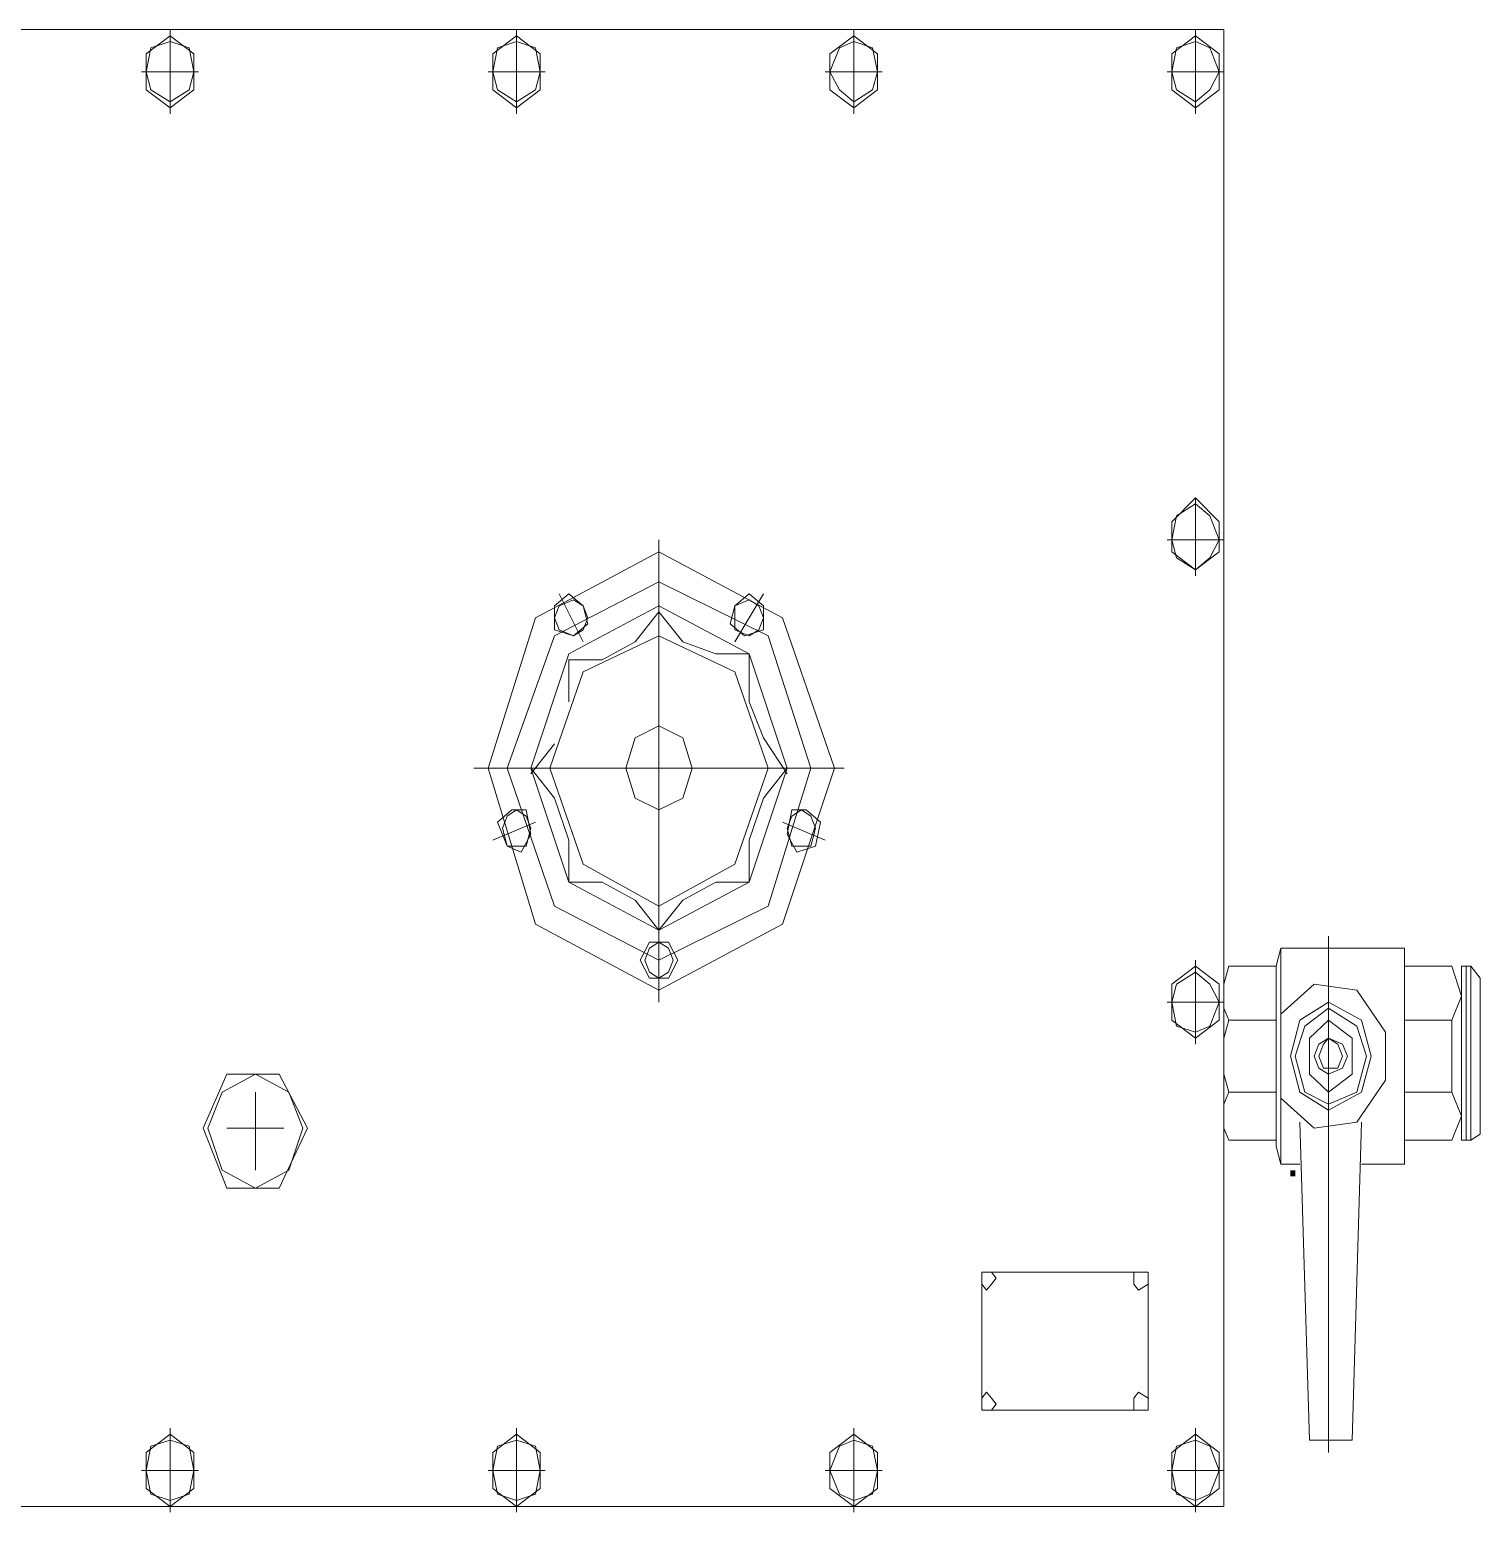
# Model space of a CAD drawing. Header units: inches. Extents: x 2435 to 7572, y 377 to 2555.
# Drawn here: x 4226.3 to 4481.6, y 2289.6 to 2550.6 of the extents above; entities that cross this region are included whole.
import ezdxf

# ---------------------------------------------------------------- set-up
doc = ezdxf.new("R2010")
doc.units = ezdxf.units.IN
doc.header["$MEASUREMENT"] = 0

msp = doc.modelspace()

# ---------------------------------------------------------------- hatches: boundary and pattern name
at = {"transparency": 33554559}
msp.add_hatch(color=256, dxfattribs=at).paths.add_polyline_path([(4448.98, 2348.78), (4448.14, 2348.78), (4448.14, 2349.84), (4448.98, 2349.84)])

# ---------------------------------------------------------------- linework, layer by layer
at = {"lineweight": 5}
for p, q in [((4065.49, 2550.62), (4436.44, 2550.62)), ((4250.97, 2535.83), (4250.97, 2550.62)), ((4311.96, 2535.83), (4311.96, 2550.62)), ((4371.28, 2535.83), (4371.28, 2550.62)), ((4431.43, 2535.83), (4431.43, 2550.62)), ((4436.44, 2550.62), (4436.44, 2290.66)), ((4436.44, 2550.62), (4436.44, 2550.62)), ((4246.79, 2546.39), (4250.97, 2549.56)), ((4247.62, 2547.45), (4250.97, 2548.51)), ((4250.97, 2549.56), (4255.14, 2546.39)), ((4250.97, 2548.51), (4254.31, 2547.45)), ((4307.78, 2546.39), (4311.96, 2549.56)), ((4308.61, 2547.45), (4311.96, 2548.51)), ((4311.96, 2549.56), (4316.13, 2546.39)), ((4311.96, 2548.51), (4315.3, 2547.45)), ((4367.1, 2546.39), (4371.28, 2549.56)), ((4368.77, 2547.45), (4371.28, 2548.51)), ((4371.28, 2549.56), (4375.45, 2546.39)), ((4371.28, 2548.51), (4374.62, 2547.45)), ((4427.25, 2546.39), (4431.43, 2549.56)), ((4428.09, 2547.45), (4431.43, 2548.51)), ((4431.43, 2549.56), (4435.61, 2546.39)), ((4431.43, 2548.51), (4433.94, 2547.45)), ((4246.79, 2543.22), (4247.62, 2547.45)), ((4246.79, 2540.05), (4246.79, 2546.39)), ((4254.31, 2547.45), (4255.14, 2543.22)), ((4255.14, 2546.39), (4255.14, 2540.05)), ((4307.78, 2543.22), (4308.61, 2547.45)), ((4307.78, 2540.05), (4307.78, 2546.39)), ((4315.3, 2547.45), (4316.13, 2543.22)), ((4316.13, 2546.39), (4316.13, 2540.05)), ((4367.1, 2543.22), (4368.77, 2547.45)), ((4367.1, 2540.05), (4367.1, 2546.39)), ((4374.62, 2547.45), (4375.45, 2543.22)), ((4375.45, 2546.39), (4375.45, 2540.05)), ((4427.25, 2543.22), (4428.09, 2547.45)), ((4427.25, 2540.05), (4427.25, 2546.39)), ((4433.94, 2547.45), (4435.61, 2543.22)), ((4435.61, 2546.39), (4435.61, 2540.05)), ((4255.98, 2543.22), (4245.95, 2543.22)), ((4247.62, 2540.05), (4246.79, 2543.22)), ((4255.14, 2543.22), (4254.31, 2540.05)), ((4316.97, 2543.22), (4306.94, 2543.22)), ((4308.61, 2540.05), (4307.78, 2543.22)), ((4316.13, 2543.22), (4315.3, 2540.05)), ((4376.29, 2543.22), (4366.26, 2543.22)), ((4368.77, 2540.05), (4367.1, 2543.22)), ((4375.45, 2543.22), (4374.62, 2540.05)), ((4436.44, 2543.22), (4426.42, 2543.22)), ((4428.09, 2540.05), (4427.25, 2543.22)), ((4435.61, 2543.22), (4433.94, 2540.05)), ((4250.97, 2536.88), (4246.79, 2540.05)), ((4250.97, 2537.94), (4247.62, 2540.05)), ((4254.31, 2540.05), (4250.97, 2537.94)), ((4255.14, 2540.05), (4250.97, 2536.88)), ((4311.96, 2536.88), (4307.78, 2540.05)), ((4311.96, 2537.94), (4308.61, 2540.05)), ((4315.3, 2540.05), (4311.96, 2537.94)), ((4316.13, 2540.05), (4311.96, 2536.88)), ((4371.28, 2536.88), (4367.1, 2540.05)), ((4371.28, 2537.94), (4368.77, 2540.05)), ((4374.62, 2540.05), (4371.28, 2537.94)), ((4375.45, 2540.05), (4371.28, 2536.88)), ((4431.43, 2536.88), (4427.25, 2540.05)), ((4431.43, 2537.94), (4428.09, 2540.05)), ((4435.61, 2540.05), (4431.43, 2536.88)), ((4433.94, 2540.05), (4431.43, 2537.94)), ((4427.25, 2463.97), (4431.43, 2468.2)), ((4428.09, 2465.03), (4431.43, 2467.14)), ((4431.43, 2468.2), (4435.61, 2463.97)), ((4431.43, 2454.46), (4431.43, 2468.2)), ((4431.43, 2467.14), (4433.94, 2465.03)), ((4427.25, 2460.8), (4428.09, 2465.03)), ((4433.94, 2465.03), (4435.61, 2460.8)), ((4427.25, 2458.68), (4427.25, 2463.97)), ((4435.61, 2463.97), (4435.61, 2458.68)), ((4337.02, 2460.8), (4337.02, 2379.43)), ((4436.44, 2460.8), (4426.42, 2460.8)), ((4428.09, 2457.63), (4427.25, 2460.8)), ((4435.61, 2460.8), (4433.94, 2457.63)), ((4315.3, 2447.06), (4337.02, 2458.68)), ((4337.02, 2458.68), (4358.74, 2447.06)), ((4431.43, 2455.51), (4427.25, 2458.68)), ((4431.43, 2455.51), (4428.09, 2457.63)), ((4435.61, 2458.68), (4431.43, 2455.51)), ((4433.94, 2457.63), (4431.43, 2455.51)), ((4436.44, 2457.63), (4436.44, 2382.6)), ((4318.64, 2443.89), (4337.02, 2453.4)), ((4318.64, 2449.17), (4321.15, 2451.29)), ((4323.65, 2442.83), (4319.48, 2451.29)), ((4321.15, 2451.29), (4323.65, 2449.17)), ((4337.02, 2453.4), (4356.24, 2443.89)), ((4355.4, 2451.29), (4350.39, 2442.83)), ((4350.39, 2449.17), (4352.9, 2451.29)), ((4352.9, 2451.29), (4355.4, 2449.17)), ((4318.64, 2447.06), (4319.48, 2449.17)), ((4318.64, 2444.95), (4318.64, 2449.17)), ((4319.48, 2449.17), (4321.98, 2450.23)), ((4321.15, 2440.72), (4337.02, 2449.17)), ((4321.98, 2450.23), (4323.65, 2449.17)), ((4323.65, 2449.17), (4324.49, 2447.06)), ((4323.65, 2449.17), (4324.49, 2446)), ((4337.02, 2449.17), (4352.9, 2440.72)), ((4349.55, 2446), (4350.39, 2449.17)), ((4350.39, 2449.17), (4352.9, 2450.23)), ((4350.39, 2447.06), (4350.39, 2449.17)), ((4352.9, 2450.23), (4354.57, 2449.17)), ((4354.57, 2449.17), (4355.4, 2447.06)), ((4355.4, 2449.17), (4355.4, 2444.95)), ((4306.94, 2420.64), (4315.3, 2447.06)), ((4319.48, 2444.95), (4318.64, 2447.06)), ((4324.49, 2446), (4321.98, 2443.89)), ((4324.49, 2447.06), (4323.65, 2444.95)), ((4332.84, 2442.83), (4337.02, 2448.12)), ((4337.02, 2448.12), (4341.2, 2442.83)), ((4352.06, 2443.89), (4349.55, 2446)), ((4350.39, 2444.95), (4350.39, 2447.06)), ((4355.4, 2447.06), (4354.57, 2444.95)), ((4358.74, 2447.06), (4367.93, 2420.64)), ((4310.29, 2420.64), (4318.64, 2443.89)), ((4321.98, 2443.89), (4318.64, 2444.95)), ((4321.98, 2443.89), (4319.48, 2444.95)), ((4323.65, 2444.95), (4321.98, 2443.89)), ((4323.65, 2437.55), (4337.02, 2443.89)), ((4337.02, 2443.89), (4350.39, 2437.55)), ((4352.9, 2443.89), (4350.39, 2444.95)), ((4355.4, 2444.95), (4352.06, 2443.89)), ((4354.57, 2444.95), (4352.9, 2443.89)), ((4356.24, 2443.89), (4363.76, 2420.64)), ((4314.46, 2420.64), (4321.15, 2440.72)), ((4327, 2439.66), (4332.84, 2442.83)), ((4341.2, 2442.83), (4347.05, 2440.72)), ((4347.05, 2440.72), (4352.9, 2440.72)), ((4352.9, 2440.72), (4359.58, 2420.64)), ((4352.9, 2440.72), (4352.9, 2432.27)), ((4321.15, 2432.27), (4321.15, 2439.66)), ((4321.15, 2439.66), (4327, 2439.66)), ((4317.8, 2420.64), (4323.65, 2437.55)), ((4350.39, 2437.55), (4356.24, 2420.64)), ((4352.9, 2432.27), (4355.4, 2425.93)), ((4332.84, 2425.93), (4337.02, 2428.04)), ((4337.02, 2428.04), (4341.2, 2425.93)), ((4318.64, 2424.87), (4314.46, 2419.59)), ((4331.17, 2420.64), (4332.84, 2425.93)), ((4341.2, 2425.93), (4342.87, 2420.64)), ((4355.4, 2425.93), (4359.58, 2419.59)), ((4304.44, 2420.64), (4369.61, 2420.64)), ((4315.3, 2393.17), (4306.94, 2420.64)), ((4318.64, 2396.34), (4310.29, 2420.64)), ((4321.15, 2400.56), (4314.46, 2420.64)), ((4314.46, 2420.64), (4318.64, 2415.36)), ((4323.65, 2403.73), (4317.8, 2420.64)), ((4332.84, 2415.36), (4331.17, 2420.64)), ((4342.87, 2420.64), (4341.2, 2415.36)), ((4356.24, 2420.64), (4350.39, 2403.73)), ((4359.58, 2420.64), (4352.9, 2400.56)), ((4355.4, 2415.36), (4359.58, 2420.64)), ((4363.76, 2420.64), (4356.24, 2396.34)), ((4367.93, 2420.64), (4358.74, 2393.17)), ((4318.64, 2415.36), (4321.15, 2407.96)), ((4337.02, 2413.25), (4332.84, 2415.36)), ((4341.2, 2415.36), (4337.02, 2413.25)), ((4352.9, 2407.96), (4355.4, 2415.36)), ((4308.61, 2411.13), (4311.12, 2413.25)), ((4309.45, 2410.07), (4310.29, 2412.19)), ((4310.29, 2412.19), (4311.96, 2413.25)), ((4311.12, 2413.25), (4313.63, 2413.25)), ((4311.96, 2413.25), (4313.63, 2412.19)), ((4313.63, 2413.25), (4314.46, 2409.02)), ((4313.63, 2412.19), (4314.46, 2410.07)), ((4359.58, 2409.02), (4360.41, 2413.25)), ((4359.58, 2410.07), (4360.41, 2412.19)), ((4360.41, 2412.19), (4362.09, 2413.25)), ((4360.41, 2413.25), (4362.92, 2413.25)), ((4362.09, 2413.25), (4363.76, 2412.19)), ((4362.92, 2413.25), (4365.43, 2411.13)), ((4363.76, 2412.19), (4364.59, 2410.07)), ((4307.78, 2407.96), (4315.3, 2411.13)), ((4310.29, 2406.9), (4308.61, 2411.13)), ((4310.29, 2406.9), (4309.45, 2410.07)), ((4314.46, 2410.07), (4313.63, 2406.9)), ((4366.26, 2407.96), (4358.74, 2411.13)), ((4360.41, 2406.9), (4359.58, 2410.07)), ((4364.59, 2410.07), (4363.76, 2406.9)), ((4365.43, 2411.13), (4364.59, 2406.9)), ((4313.63, 2406.9), (4310.29, 2406.9)), ((4312.79, 2405.85), (4310.29, 2406.9)), ((4314.46, 2409.02), (4312.79, 2405.85)), ((4321.15, 2407.96), (4321.15, 2400.56)), ((4352.9, 2400.56), (4352.9, 2407.96)), ((4361.25, 2405.85), (4359.58, 2409.02)), ((4363.76, 2406.9), (4360.41, 2406.9)), ((4364.59, 2406.9), (4361.25, 2405.85)), ((4337.02, 2396.34), (4323.65, 2403.73)), ((4350.39, 2403.73), (4337.02, 2396.34)), ((4337.02, 2392.11), (4321.15, 2400.56)), ((4321.15, 2400.56), (4327, 2400.56)), ((4327, 2400.56), (4332.84, 2397.39)), ((4352.9, 2400.56), (4337.02, 2392.11)), ((4341.2, 2397.39), (4347.05, 2400.56)), ((4347.05, 2400.56), (4352.9, 2400.56)), ((4337.02, 2386.83), (4318.64, 2396.34)), ((4332.84, 2397.39), (4337.02, 2392.11)), ((4337.02, 2392.11), (4341.2, 2397.39)), ((4356.24, 2396.34), (4337.02, 2386.83)), ((4337.02, 2381.54), (4315.3, 2393.17)), ((4358.74, 2393.17), (4337.02, 2381.54)), ((4454.83, 2300.17), (4454.83, 2391.05)), ((4333.68, 2386.83), (4335.35, 2390)), ((4334.51, 2386.83), (4335.35, 2388.94)), ((4335.35, 2388.94), (4337.02, 2390)), ((4335.35, 2390), (4338.69, 2390)), ((4337.02, 2390), (4338.69, 2388.94)), ((4338.69, 2390), (4340.36, 2386.83)), ((4338.69, 2388.94), (4339.53, 2386.83)), ((4445.64, 2385.77), (4446.47, 2388.94)), ((4446.47, 2388.94), (4446.47, 2350.9)), ((4446.47, 2388.94), (4468.19, 2388.94)), ((4468.19, 2350.9), (4468.19, 2388.94)), ((4468.19, 2388.94), (4468.19, 2385.77)), ((4335.35, 2383.66), (4333.68, 2386.83)), ((4335.35, 2384.71), (4334.51, 2386.83)), ((4339.53, 2386.83), (4338.69, 2384.71)), ((4340.36, 2386.83), (4338.69, 2383.66)), ((4427.25, 2382.6), (4431.43, 2385.77)), ((4431.43, 2372.03), (4431.43, 2386.83)), ((4431.43, 2385.77), (4435.61, 2382.6)), ((4436.44, 2382.6), (4437.28, 2385.77)), ((4437.28, 2385.77), (4445.64, 2385.77)), ((4445.64, 2385.77), (4445.64, 2354.07)), ((4468.19, 2385.77), (4476.55, 2385.77)), ((4468.19, 2354.07), (4468.19, 2385.77)), ((4476.55, 2385.77), (4478.22, 2380.49)), ((4478.22, 2355.12), (4478.22, 2385.77)), ((4478.22, 2385.77), (4479.05, 2385.77)), ((4479.05, 2385.77), (4479.89, 2385.77)), ((4479.05, 2355.12), (4479.05, 2385.77)), ((4479.89, 2385.77), (4481.56, 2383.66)), ((4479.89, 2385.77), (4479.89, 2355.12)), ((4337.02, 2383.66), (4335.35, 2384.71)), ((4338.69, 2383.66), (4335.35, 2383.66)), ((4338.69, 2384.71), (4337.02, 2383.66)), ((4428.09, 2382.6), (4431.43, 2384.71)), ((4431.43, 2384.71), (4433.94, 2382.6)), ((4481.56, 2383.66), (4481.56, 2356.18)), ((4427.25, 2379.43), (4428.09, 2382.6)), ((4427.25, 2376.26), (4427.25, 2382.6)), ((4433.94, 2382.6), (4435.61, 2379.43)), ((4435.61, 2382.6), (4435.61, 2376.26)), ((4446.47, 2377.32), (4452.32, 2382.6)), ((4452.32, 2382.6), (4459.84, 2381.54)), ((4459.84, 2381.54), (4464.85, 2374.15)), ((4478.22, 2380.49), (4476.55, 2376.26)), ((4478.22, 2380.49), (4478.22, 2359.35)), ((4436.44, 2379.43), (4426.42, 2379.43)), ((4428.09, 2375.2), (4427.25, 2379.43)), ((4435.61, 2379.43), (4433.94, 2375.2)), ((4437.28, 2376.26), (4436.44, 2378.37)), ((4449.81, 2376.26), (4454.83, 2379.43)), ((4450.65, 2375.2), (4454.83, 2378.37)), ((4454.83, 2379.43), (4460.67, 2376.26)), ((4454.83, 2378.37), (4459.84, 2375.2)), ((4431.43, 2373.09), (4427.25, 2376.26)), ((4435.61, 2376.26), (4431.43, 2373.09)), ((4436.44, 2373.09), (4437.28, 2376.26)), ((4437.28, 2376.26), (4445.64, 2376.26)), ((4448.14, 2369.92), (4449.81, 2376.26)), ((4451.48, 2373.09), (4454.83, 2376.26)), ((4454.83, 2376.26), (4459, 2373.09)), ((4460.67, 2376.26), (4462.34, 2369.92)), ((4476.55, 2376.26), (4468.19, 2376.26)), ((4476.55, 2376.26), (4476.55, 2363.58)), ((4431.43, 2374.15), (4428.09, 2375.2)), ((4433.94, 2375.2), (4431.43, 2374.15)), ((4448.98, 2369.92), (4450.65, 2375.2)), ((4451.48, 2366.75), (4451.48, 2373.09)), ((4453.15, 2372.03), (4454.83, 2373.09)), ((4453.99, 2372.03), (4454.83, 2373.09)), ((4454.83, 2373.09), (4457.33, 2372.03)), ((4454.83, 2373.09), (4456.5, 2372.03)), ((4459, 2373.09), (4459, 2366.75)), ((4459.84, 2375.2), (4461.51, 2369.92)), ((4464.85, 2374.15), (4464.85, 2365.69)), ((4452.32, 2369.92), (4453.15, 2372.03)), ((4453.15, 2369.92), (4453.99, 2372.03)), ((4456.5, 2372.03), (4457.33, 2369.92)), ((4457.33, 2372.03), (4458.17, 2369.92)), ((4449.81, 2363.58), (4448.14, 2369.92)), ((4450.65, 2363.58), (4448.98, 2369.92)), ((4453.15, 2367.81), (4452.32, 2369.92)), ((4453.99, 2367.81), (4453.15, 2369.92)), ((4454.83, 2366.75), (4453.15, 2367.81)), ((4456.5, 2367.81), (4453.99, 2367.81)), ((4457.33, 2367.81), (4454.83, 2366.75)), ((4457.33, 2369.92), (4456.5, 2367.81)), ((4458.17, 2369.92), (4457.33, 2367.81)), ((4461.51, 2369.92), (4459.84, 2363.58)), ((4462.34, 2369.92), (4460.67, 2363.58)), ((4256.81, 2357.24), (4260.99, 2366.75)), ((4260.16, 2363.58), (4266, 2366.75)), ((4260.99, 2366.75), (4270.18, 2366.75)), ((4266, 2366.75), (4271.85, 2363.58)), ((4270.18, 2366.75), (4275.19, 2357.24)), ((4436.44, 2366.75), (4437.28, 2363.58)), ((4454.83, 2363.58), (4451.48, 2366.75)), ((4459, 2366.75), (4454.83, 2363.58)), ((4464.85, 2365.69), (4459.84, 2358.29)), ((4257.65, 2357.24), (4260.16, 2363.58)), ((4266, 2349.84), (4266, 2363.58)), ((4271.85, 2363.58), (4274.36, 2357.24)), ((4436.44, 2361.46), (4437.28, 2363.58)), ((4437.28, 2363.58), (4445.64, 2363.58)), ((4452.32, 2357.24), (4446.47, 2362.52)), ((4454.83, 2360.41), (4449.81, 2363.58)), ((4454.83, 2361.46), (4450.65, 2363.58)), ((4460.67, 2363.58), (4454.83, 2360.41)), ((4459.84, 2363.58), (4454.83, 2361.46)), ((4476.55, 2363.58), (4468.19, 2363.58)), ((4478.22, 2359.35), (4476.55, 2363.58)), ((4260.99, 2346.67), (4256.81, 2357.24)), ((4260.16, 2349.84), (4257.65, 2357.24)), ((4271.02, 2357.24), (4260.99, 2357.24)), ((4275.19, 2357.24), (4270.18, 2346.67)), ((4274.36, 2357.24), (4271.85, 2349.84)), ((4436.44, 2357.24), (4437.28, 2355.12)), ((4449.81, 2358.29), (4451.48, 2302.29)), ((4459.84, 2358.29), (4452.32, 2357.24)), ((4459, 2302.29), (4460.67, 2358.29)), ((4476.55, 2355.12), (4478.22, 2359.35)), ((4437.28, 2355.12), (4445.64, 2355.12)), ((4468.19, 2355.12), (4476.55, 2355.12)), ((4479.05, 2355.12), (4478.22, 2355.12)), ((4479.89, 2355.12), (4479.05, 2355.12)), ((4481.56, 2356.18), (4479.89, 2355.12)), ((4445.64, 2354.07), (4446.47, 2350.9)), ((4468.19, 2350.9), (4468.19, 2354.07)), ((4266, 2346.67), (4260.16, 2349.84)), ((4271.85, 2349.84), (4266, 2346.67)), ((4446.47, 2350.9), (4449.81, 2350.9)), ((4460.67, 2350.9), (4468.19, 2350.9)), ((4270.18, 2346.67), (4260.99, 2346.67)), ((4393.83, 2307.57), (4393.83, 2331.88)), ((4393.83, 2331.88), (4423.08, 2331.88)), ((4393.83, 2330.82), (4393.83, 2331.88)), ((4393.83, 2331.88), (4395.51, 2331.88)), ((4395.51, 2331.88), (4396.34, 2330.82)), ((4420.57, 2330.82), (4420.57, 2331.88)), ((4420.57, 2331.88), (4423.08, 2331.88)), ((4423.08, 2331.88), (4423.08, 2307.57)), ((4423.08, 2331.88), (4423.08, 2329.76)), ((4393.83, 2329.76), (4393.83, 2330.82)), ((4394.67, 2328.71), (4393.83, 2329.76)), ((4395.51, 2329.76), (4394.67, 2328.71)), ((4396.34, 2330.82), (4395.51, 2329.76)), ((4420.57, 2329.76), (4420.57, 2330.82)), ((4421.41, 2328.71), (4420.57, 2329.76)), ((4423.08, 2329.76), (4421.41, 2328.71)), ((4393.83, 2309.68), (4394.67, 2310.74)), ((4394.67, 2310.74), (4395.51, 2309.68)), ((4420.57, 2309.68), (4421.41, 2310.74)), ((4421.41, 2310.74), (4423.08, 2309.68)), ((4393.83, 2308.63), (4393.83, 2309.68)), ((4393.83, 2307.57), (4393.83, 2308.63)), ((4423.08, 2307.57), (4393.83, 2307.57)), ((4395.51, 2307.57), (4393.83, 2307.57)), ((4395.51, 2309.68), (4396.34, 2308.63)), ((4396.34, 2308.63), (4395.51, 2307.57)), ((4420.57, 2308.63), (4420.57, 2309.68)), ((4420.57, 2307.57), (4420.57, 2308.63)), ((4423.08, 2307.57), (4420.57, 2307.57)), ((4423.08, 2309.68), (4423.08, 2307.57)), ((4246.79, 2300.17), (4250.97, 2303.34)), ((4247.62, 2301.23), (4250.97, 2302.29)), ((4250.97, 2289.61), (4250.97, 2304.4)), ((4250.97, 2303.34), (4255.14, 2300.17)), ((4250.97, 2302.29), (4254.31, 2301.23)), ((4307.78, 2300.17), (4311.96, 2303.34)), ((4308.61, 2301.23), (4311.96, 2302.29)), ((4311.96, 2289.61), (4311.96, 2304.4)), ((4311.96, 2303.34), (4316.13, 2300.17)), ((4311.96, 2302.29), (4315.3, 2301.23)), ((4367.1, 2300.17), (4371.28, 2303.34)), ((4368.77, 2301.23), (4371.28, 2302.29)), ((4371.28, 2289.61), (4371.28, 2304.4)), ((4371.28, 2303.34), (4375.45, 2300.17)), ((4371.28, 2302.29), (4374.62, 2301.23)), ((4427.25, 2300.17), (4431.43, 2303.34)), ((4428.09, 2301.23), (4431.43, 2302.29)), ((4431.43, 2289.61), (4431.43, 2304.4)), ((4431.43, 2303.34), (4435.61, 2300.17)), ((4431.43, 2302.29), (4433.94, 2301.23)), ((4451.48, 2302.29), (4459, 2302.29)), ((4246.79, 2297), (4247.62, 2301.23)), ((4246.79, 2293.83), (4246.79, 2300.17)), ((4254.31, 2301.23), (4255.14, 2297)), ((4255.14, 2300.17), (4255.14, 2293.83)), ((4307.78, 2297), (4308.61, 2301.23)), ((4307.78, 2293.83), (4307.78, 2300.17)), ((4315.3, 2301.23), (4316.13, 2297)), ((4316.13, 2300.17), (4316.13, 2293.83)), ((4367.1, 2297), (4368.77, 2301.23)), ((4367.1, 2293.83), (4367.1, 2300.17)), ((4374.62, 2301.23), (4375.45, 2297)), ((4375.45, 2300.17), (4375.45, 2293.83)), ((4427.25, 2297), (4428.09, 2301.23)), ((4427.25, 2293.83), (4427.25, 2300.17)), ((4433.94, 2301.23), (4435.61, 2297)), ((4435.61, 2300.17), (4435.61, 2293.83)), ((4255.98, 2297), (4245.95, 2297)), ((4247.62, 2292.78), (4246.79, 2297)), ((4255.14, 2297), (4254.31, 2292.78)), ((4316.97, 2297), (4306.94, 2297)), ((4308.61, 2292.78), (4307.78, 2297)), ((4316.13, 2297), (4315.3, 2292.78)), ((4376.29, 2297), (4366.26, 2297)), ((4368.77, 2292.78), (4367.1, 2297)), ((4375.45, 2297), (4374.62, 2292.78)), ((4436.44, 2297), (4426.42, 2297)), ((4428.09, 2292.78), (4427.25, 2297)), ((4435.61, 2297), (4433.94, 2292.78)), ((4250.97, 2290.66), (4246.79, 2293.83)), ((4250.97, 2291.72), (4247.62, 2292.78)), ((4255.14, 2293.83), (4250.97, 2290.66)), ((4254.31, 2292.78), (4250.97, 2291.72)), ((4311.96, 2290.66), (4307.78, 2293.83)), ((4311.96, 2291.72), (4308.61, 2292.78)), ((4316.13, 2293.83), (4311.96, 2290.66)), ((4315.3, 2292.78), (4311.96, 2291.72)), ((4371.28, 2290.66), (4367.1, 2293.83)), ((4371.28, 2291.72), (4368.77, 2292.78)), ((4375.45, 2293.83), (4371.28, 2290.66)), ((4374.62, 2292.78), (4371.28, 2291.72)), ((4431.43, 2290.66), (4427.25, 2293.83)), ((4431.43, 2291.72), (4428.09, 2292.78)), ((4435.61, 2293.83), (4431.43, 2290.66)), ((4433.94, 2292.78), (4431.43, 2291.72)), ((4436.44, 2290.66), (4065.49, 2290.66))]:
    msp.add_line(p, q, dxfattribs=at)

doc.saveas('drawing.dxf')
